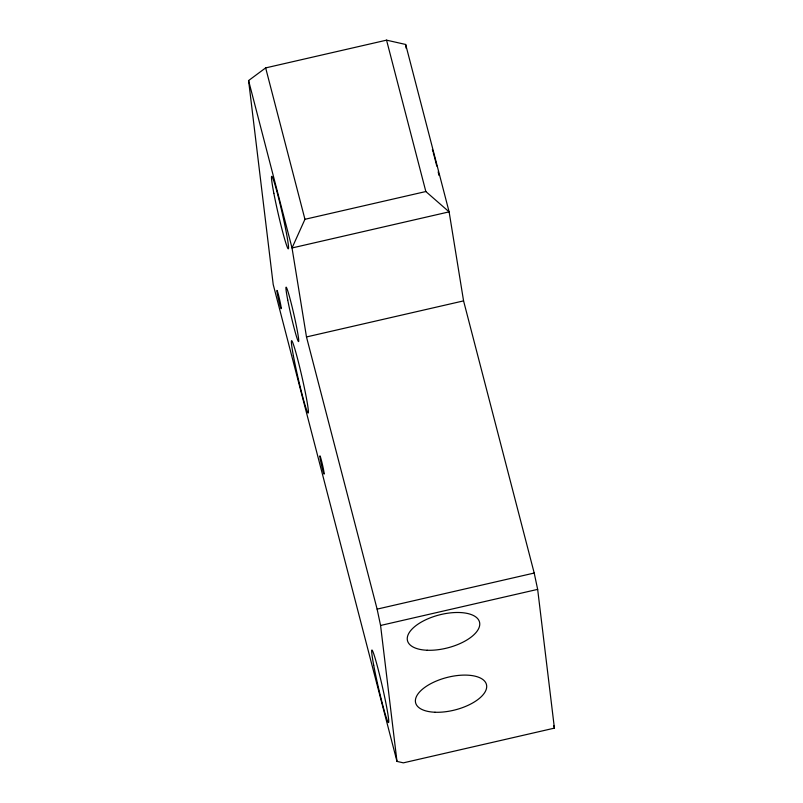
<?xml version="1.0" encoding="UTF-8"?>
<svg xmlns="http://www.w3.org/2000/svg" width="803" height="803" viewBox="0 0 803 803"><rect width="100%" height="100%" fill="white"/><g stroke="black" fill="none" stroke-linecap="round" stroke-linejoin="round"><path stroke-width="1.2" d="M265.652 67.904L304.949 219.299L292.031 247.966L306.485 336.949L377.119 609.126L380.572 625.467L396.983 761.405L403.367 762.85L554.411 728.13L537.659 589.372L534.206 573.041L463.572 300.884L449.118 211.862L405.666 44.466L386.554 40.15L265.652 67.904L248.589 80.561L273.201 284.473L396.983 761.405M304.949 219.299L425.841 191.536L449.118 211.862L292.031 247.966L248.589 80.561M306.485 336.949L463.572 300.884M377.119 609.126L534.206 573.041M380.572 625.467L537.659 589.372M386.554 40.15L425.841 191.536M553.779 725.711L554.411 728.13M405.666 44.466L406.117 48.2M432.385 149.579A37.189 2.028 77.1 0 1 433.028 151.787M433.309 152.791A37.189 2.028 77.1 0 1 436.772 166.08M438.157 171.862A37.189 2.028 77.1 0 1 438.99 175.425M435.005 712.241A36.567 16.712 -14.5 0 0 486.638 685.501A36.567 16.712 -14.5 0 0 431.502 683.293A36.567 16.712 -14.5 0 0 435.005 712.241M427.186 650.249A37.189 16.993 -14.5 0 0 479.702 623.058A37.189 16.993 -14.5 0 0 423.633 620.819A37.189 16.993 -14.5 0 0 427.186 650.249M373.696 665.175A37.189 2.028 77.1 0 0 388.301 722.449A37.189 2.028 77.1 0 0 378.735 671.519A37.189 2.028 77.1 0 0 373.696 665.175M287.725 299.991A27.894 1.516 77.1 0 0 298.525 341.586A27.894 1.516 77.1 0 0 290.806 301.677A27.894 1.516 77.1 0 0 287.725 299.991M293.366 355.649A37.189 2.028 77.1 0 0 307.961 412.913A37.189 2.028 77.1 0 0 298.395 361.992A37.189 2.028 77.1 0 0 293.366 355.649M320.407 459.808A9.295 0.502 77.1 0 0 324.061 474.121A9.295 0.502 77.1 0 0 321.672 461.394A9.295 0.502 77.1 0 0 320.407 459.808M277.467 294.37A9.295 0.502 77.1 0 0 281.12 308.683A9.295 0.502 77.1 0 0 278.731 295.956A9.295 0.502 77.1 0 0 277.467 294.37M273.863 193.362A37.189 2.028 77.1 0 0 288.257 248.83A37.189 2.028 77.1 0 0 277.979 195.611A37.189 2.028 77.1 0 0 273.863 193.362"/></g></svg>
